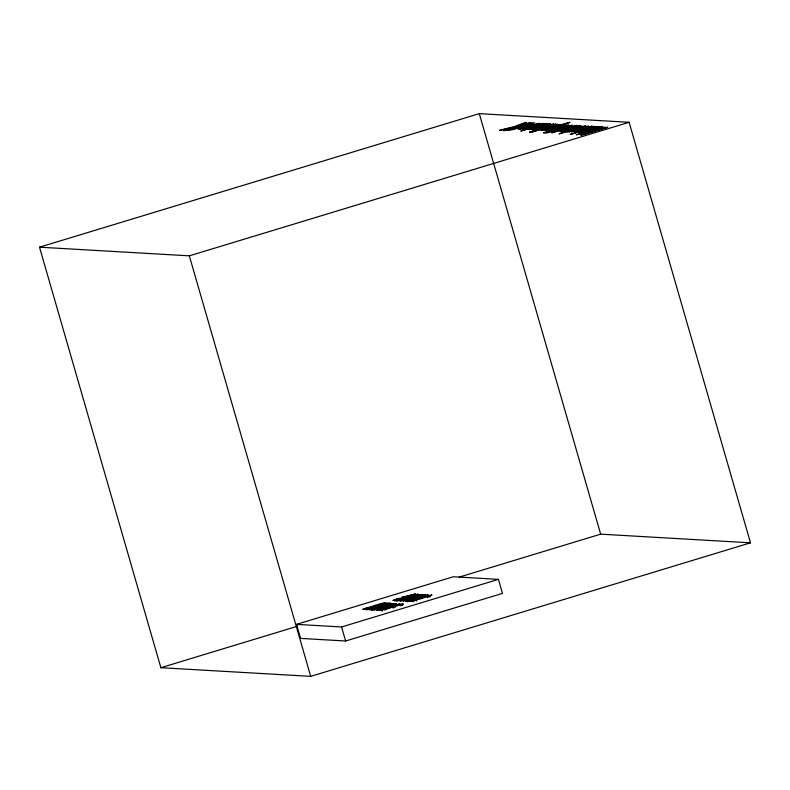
<?xml version="1.0" encoding="UTF-8"?>
<svg xmlns="http://www.w3.org/2000/svg" width="790" height="790" viewBox="0 0 790 790"><rect width="100%" height="100%" fill="white"/><g stroke="black" fill="none" stroke-linecap="round" stroke-linejoin="round"><path stroke-width="1.19" d="M396.511 599.403L399.315 598.356L392.887 600.509L404.46 597.832L415.57 594.04L401.804 597.388L411.768 595.196L396.511 599.403L396.916 600.805M366.313 608.32L368.831 607.411L362.768 609.386L385.263 602.948L379.595 603.995L366.313 608.32L366.807 609.791M413.259 600.301L416.093 599.274L409.398 601.457L420.537 598.869L432.031 594.989L422.788 597.043L428.18 596.025L413.259 600.301L413.664 601.704M381.797 609.919L380.948 610.433L403.433 604.004L394.961 605.861L386.438 609.08L384.493 609.367L387.001 608.458L383.506 609.297L381.797 609.919L382.202 611.322M377.63 608.853L392.591 604.587L377.64 608.971L378.045 610.374M406.929 600.499L405.507 601.22L415.125 599.106L428.2 594.771L408.025 600.094L406.929 600.499L407.334 601.901M371.389 608.932L369.819 609.653L371.774 609.811L393.588 603.471L383.357 605.95L391.05 603.323L390.211 603.274L372.692 608.498L371.389 608.932L371.794 610.334L373.097 609.9L372.692 608.498M376.307 608.883L373.788 610.008L383.407 607.895L396.471 603.55L376.307 608.883L376.712 610.285L378.084 609.821L377.679 608.418M409.921 598.909L423.035 594.554L400.49 600.854L415.817 596.648L402.762 600.983L403.493 601.022L425.306 594.682L409.921 598.909L410.326 600.311M413.861 601.23L412.597 601.644L412.192 600.242M394.121 607.648L393.074 607.994L392.67 606.592M39.5 247.181L479.293 113.642L629.126 122.292L750.5 542.819L310.707 676.358L160.874 667.708L39.5 247.181L189.333 255.841L629.126 122.292M585.953 133.609L585.153 133.856L605.456 127.101L581.124 133.619L603.076 126.963L602.345 126.914L576.335 134.814L601.052 128.296L580.689 135.07L581.795 135.13L607.806 127.23L591.72 131.851M296.517 624.367L453.351 576.749L498.421 579.356L502.47 593.379L345.635 641.006L300.565 638.399L296.517 624.367L341.586 626.974L498.421 579.356M160.874 667.708L297.652 626.174M459.178 577.125L600.667 534.159L750.5 542.819M386.843 603.086L383.199 604.143L385.372 604.271L365.178 609.426L367.982 609.594L389.796 603.254L386.843 603.086L387.248 604.488M400.718 599.6L397.064 600.657L399.71 600.805L421.524 594.465L409.635 597.013L402.574 599.699L400.718 599.6L401.123 601.002M381.896 609.13L400.066 603.846L376.376 610.077L379.358 610.245L383.002 609.189L381.896 609.13L382.301 610.532M530.663 127.605L543.224 123.309L532.628 125.669L522.457 129.293L523.286 129.333A8.335 0.583 -16.1 0 0 526.95 128.592L528.717 128.138M425.899 596.499L424.822 596.746L424.418 595.344M394.171 605.288L393.104 605.535L392.699 604.133M430.412 596.598L429.375 596.825L428.97 595.423M412.953 595.779L411.57 596.075L411.165 594.663M479.293 113.642L600.667 534.159M427.726 595.719L428.131 597.121M427.36 596.47L427.765 597.872M414.74 594.011L415.145 595.413M416.379 599.738L416.784 601.141M413.772 594.149L414.177 595.551M409.635 597.013L410.04 598.415M408.025 600.094L408.43 601.496M402.13 604.004L402.535 605.407L401.695 605.575L401.29 604.172M399.819 598.85L400.224 600.252M400.244 604.409L400.649 605.812M396.649 598.929L397.054 600.341L395.82 600.756L395.415 599.353M396.58 599.492L396.985 600.894M394.427 599.709L394.832 601.111M394.961 605.861L395.365 607.263M391.435 604.439L391.84 605.841M384.602 602.869L385.007 604.271M383.111 603.116L383.515 604.528L382.469 604.765L382.064 603.363M383.782 606.049L384.187 607.451M384.681 608.902L385.086 610.305M383.456 606.029L383.861 607.441M382.133 606.039L382.538 607.441M380.879 603.659L381.284 605.061M380.662 604.419L381.066 605.821M381.116 609.08L381.521 610.482M380.029 609.021L380.434 610.423M377.492 605.871L377.897 607.283M375.546 605.199L375.951 606.601M374.49 605.545L374.894 606.947L374.045 607.253L373.64 605.841M368.821 608.369L369.226 609.771M366.511 607.856L366.916 609.258M365.336 608.241L365.74 609.643M341.586 626.974L345.635 641.006M189.333 255.841L310.707 676.358M424.319 595.798L409.368 600.193L424.319 595.798M507.19 130.399L512.71 129.6L518.378 127.98L510.241 129.619L534.87 123.013L531.058 122.796L528.046 123.714L531.077 123.882L516.127 127.368L507.19 130.399M550.196 123.704L531.917 128.829L537.309 127.921L534.198 128.819L529.102 129.59L546.858 123.674L547.668 123.714L545.376 124.534L550.196 123.704M600.963 126.647L582.684 131.762L588.076 130.854L584.965 131.752L579.87 132.523L597.615 126.607L598.435 126.647L596.144 127.467L600.963 126.647M558.481 128.237L560.456 128.533L572.385 125.185L546.374 133.085L543.362 132.829L568.602 124.968L558.481 128.237M560.08 131.308L560.811 131.505A8.335 0.583 -16.1 0 0 564.475 130.755L580.749 125.482L572.237 127.239L560.08 131.308M564.406 131.535L568.533 130.982L559.093 133.856L585.874 125.966L580.314 126.499L564.406 131.535M563.231 125.452L557.858 127.407L554.807 127.23L545.515 130.557L555.735 128.306L566.094 124.632L557.385 126.469L563.231 125.452M589.271 126.953L583.899 128.908L580.857 128.731L571.565 132.058L581.786 129.807L592.144 126.143L583.425 127.97L589.271 126.953M546.64 131.811L548.625 132.118L557.513 129.422L553.879 129.57L546.64 131.811M553.731 123.971C552.487 125.817 518.921 133.935 539.284 127.822L536.074 129.007L550.877 124.771L544.488 125.995L546.325 125.472L553.731 123.971M541.041 130.172L545.436 129.54L542.918 130.301L543.599 130.34L570.034 122.322L559.646 125.215L561.404 124.405L554.402 125.808L541.041 130.172M540.34 124.119L525.32 128.454L540.34 124.119M577.865 126.291L562.836 130.626L577.865 126.291M373.69 608.527L380.504 607.006L373.69 608.527M548.537 129.6L555.301 128.178L552.99 128.039L548.537 129.6M574.587 131.11L581.351 129.678L579.04 129.54L574.587 131.11M567.437 130.725L581.993 126.607L567.437 130.725M558.668 125.235L543.905 129.481L558.668 125.235M545.535 123.625L520.975 130.982L545.535 123.625M576.433 125.413L551.874 132.769L576.433 125.413M547.233 124.553L538.276 126.706L547.233 124.553M598 127.486L589.044 129.639L598 127.486M525.538 122.48L514.211 126.647L499.616 130.38L511.93 127.496L503.437 130.607L504.405 130.656L515.169 126.696L530.544 122.766L517.332 125.867L526.495 122.529L525.538 122.48M593.418 126.4L583.237 130.103L574.547 132.167L585.281 129.876L570.183 134.458L596.865 126.597L586.042 129.432L594.317 126.449L593.418 126.4M521.479 128L518.121 129.027L523.089 128.01L519.81 128.997L520.472 129.037L539.442 123.28L521.528 128.029M533.122 131.012L529.517 132.108L533.833 131.051L533.122 131.012M555.528 124.208L536.647 129.945L556.239 124.257L555.528 124.208M557.286 124.316L531.275 132.207L557.977 124.356L557.286 124.316M570.489 130.834L567.121 131.861L572.088 130.834L568.81 131.831L569.481 131.871L588.441 126.114L570.528 130.864M417.545 594.238L395.731 600.578L418.325 594.287L417.545 594.238"/></g></svg>
